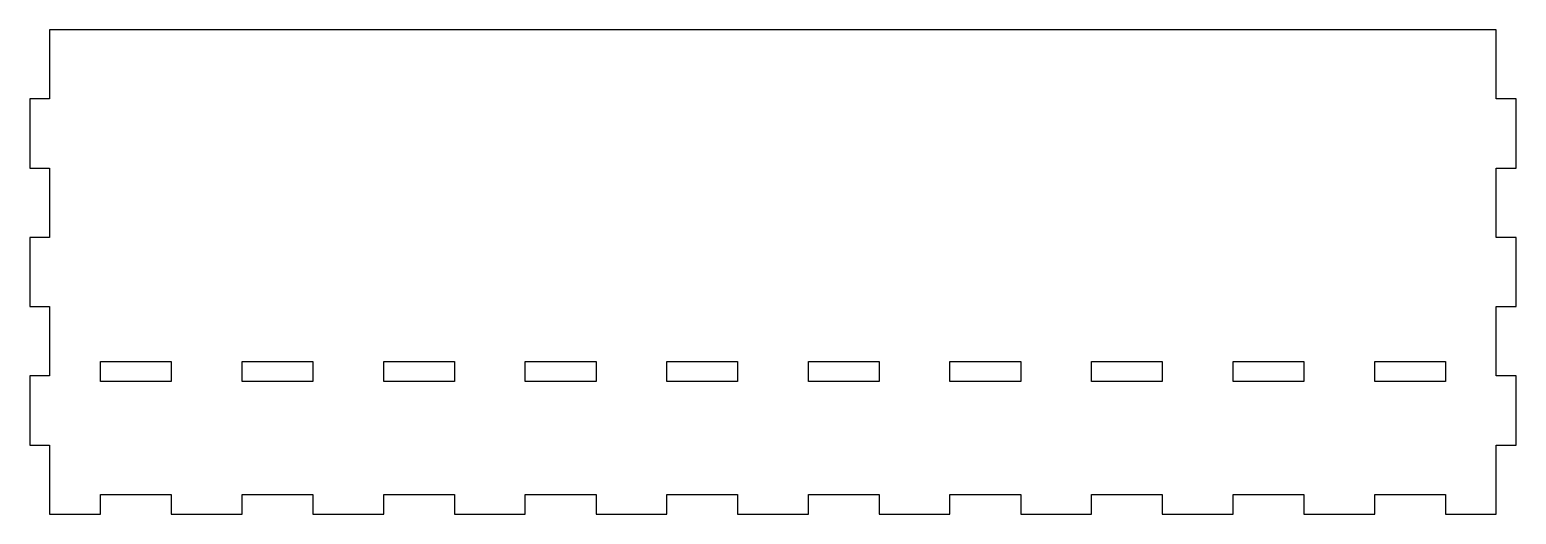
# Model space of a CAD drawing. Header units: millimetres. Extents: x -105 to 119, y -35 to 38.
import ezdxf

# ---------------------------------------------------------------- set-up
doc = ezdxf.new("R2010")
doc.units = ezdxf.units.MM

msp = doc.modelspace()

# ---------------------------------------------------------------- linework, layer by layer
for points in [[(86.8, -32.28), (86.8, -35.28), (97.47, -35.28), (97.47, -32.28), (108.14, -32.28), (108.14, -35.28), (115.8, -35.28), (115.8, -24.85), (118.8, -24.85), (118.8, -14.43), (115.8, -14.43), (115.8, -4), (118.8, -4), (118.8, 6.43), (115.8, 6.43), (115.8, 16.86), (118.8, 16.86), (118.8, 27.29), (115.8, 27.29), (115.8, 37.72), (-102.2, 37.72), (-102.2, 27.29), (-105.2, 27.29), (-105.2, 16.86), (-102.2, 16.86), (-102.2, 6.43), (-105.2, 6.43), (-105.2, -4), (-102.2, -4), (-102.2, -14.43), (-105.2, -14.43), (-105.2, -24.85), (-102.2, -24.85), (-102.2, -35.28), (-94.53, -35.28), (-94.53, -32.28), (-83.86, -32.28), (-83.86, -35.28), (-73.2, -35.28), (-73.2, -32.28), (-62.53, -32.28), (-62.53, -35.28), (-51.86, -35.28), (-51.86, -32.28), (-41.2, -32.28), (-41.2, -35.28), (-30.53, -35.28), (-30.53, -32.28), (-19.86, -32.28), (-19.86, -35.28), (-9.2, -35.28), (-9.2, -32.28), (1.47, -32.28), (1.47, -35.28), (12.14, -35.28), (12.14, -32.28), (22.8, -32.28), (22.8, -35.28), (33.47, -35.28), (33.47, -32.28), (44.14, -32.28), (44.14, -35.28), (54.8, -35.28), (54.8, -32.28), (65.47, -32.28), (65.47, -35.28), (76.14, -35.28), (76.14, -32.28)], [(-94.53, -15.28), (-94.53, -12.28), (-83.86, -12.28), (-83.86, -15.28)], [(-73.2, -15.28), (-73.2, -12.28), (-62.53, -12.28), (-62.53, -15.28)], [(-51.86, -15.28), (-51.86, -12.28), (-41.2, -12.28), (-41.2, -15.28)], [(-30.53, -15.28), (-30.53, -12.28), (-19.86, -12.28), (-19.86, -15.28)], [(-9.2, -15.28), (-9.2, -12.28), (1.47, -12.28), (1.47, -15.28)], [(12.14, -15.28), (12.14, -12.28), (22.8, -12.28), (22.8, -15.28)], [(33.47, -15.28), (33.47, -12.28), (44.14, -12.28), (44.14, -15.28)], [(54.8, -15.28), (54.8, -12.28), (65.47, -12.28), (65.47, -15.28)], [(76.14, -15.28), (76.14, -12.28), (86.8, -12.28), (86.8, -15.28)], [(97.47, -15.28), (97.47, -12.28), (108.14, -12.28), (108.14, -15.28)]]:
    msp.add_lwpolyline(points, close=True)

doc.saveas('drawing.dxf')
